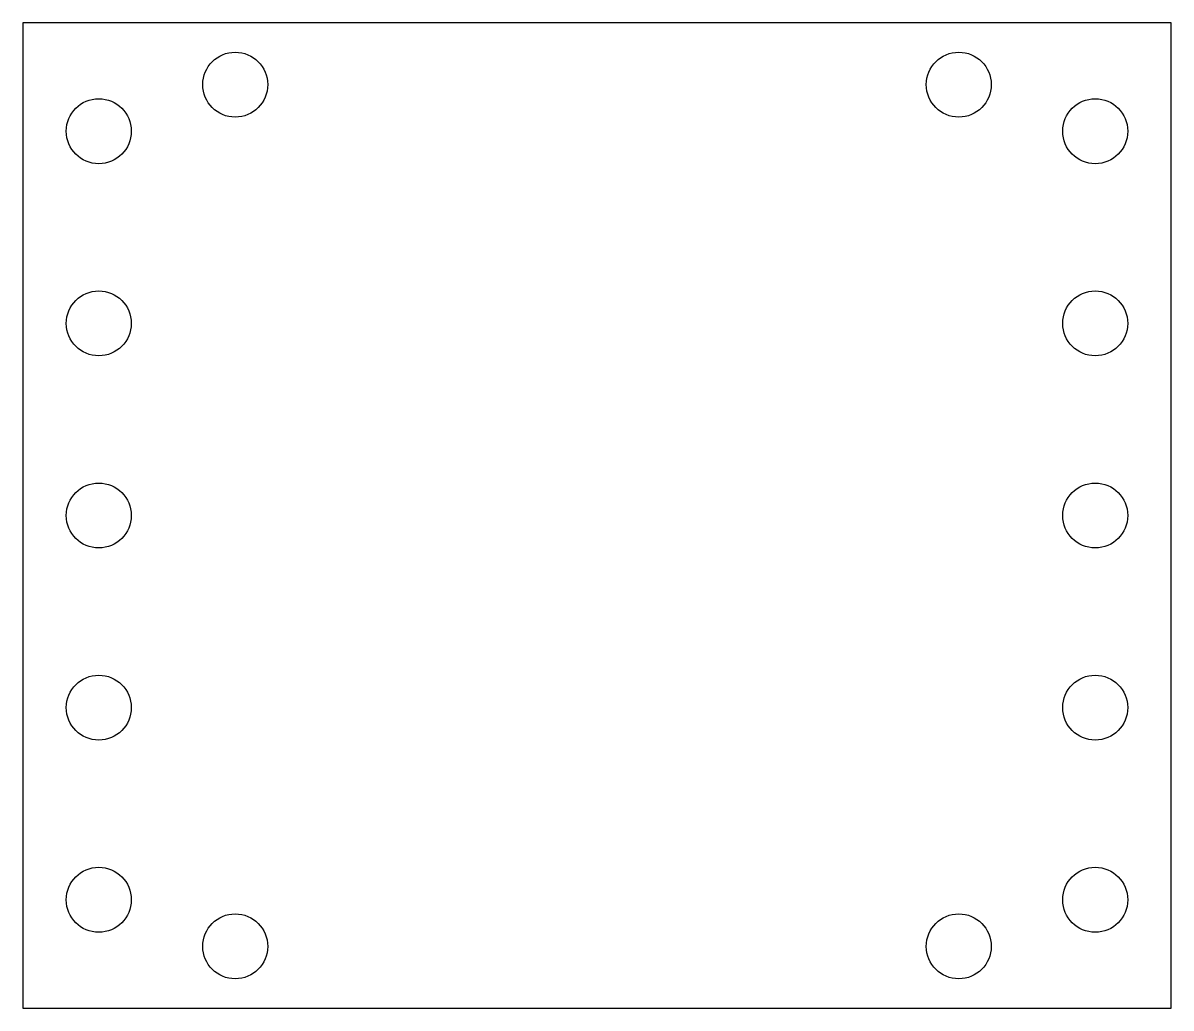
# Model space of a CAD drawing. Header units: millimetres. Extents: x -7 to 46, y -45.5 to 0.
import ezdxf

# ---------------------------------------------------------------- set-up
doc = ezdxf.new("R2010")
doc.units = ezdxf.units.MM
doc.layers.get('0').update_dxf_attribs({"linetype": 'CONTINUOUS'})

msp = doc.modelspace()

# ---------------------------------------------------------------- linework, layer by layer
msp.add_lwpolyline([(-7, -45.5), (46, -45.5), (46, 0), (-7, 0)], close=True)
for centre in [(2.8, -2.85), (36.2, -2.85), (-3.5, -5), (42.5, -5), (-3.5, -13.875), (42.5, -13.875), (-3.5, -22.75), (42.5, -22.75), (-3.5, -31.625), (42.5, -31.625), (-3.5, -40.5), (42.5, -40.5), (2.8, -42.65), (36.2, -42.65)]:
    msp.add_circle(centre, 1.5)

doc.saveas('drawing.dxf')
